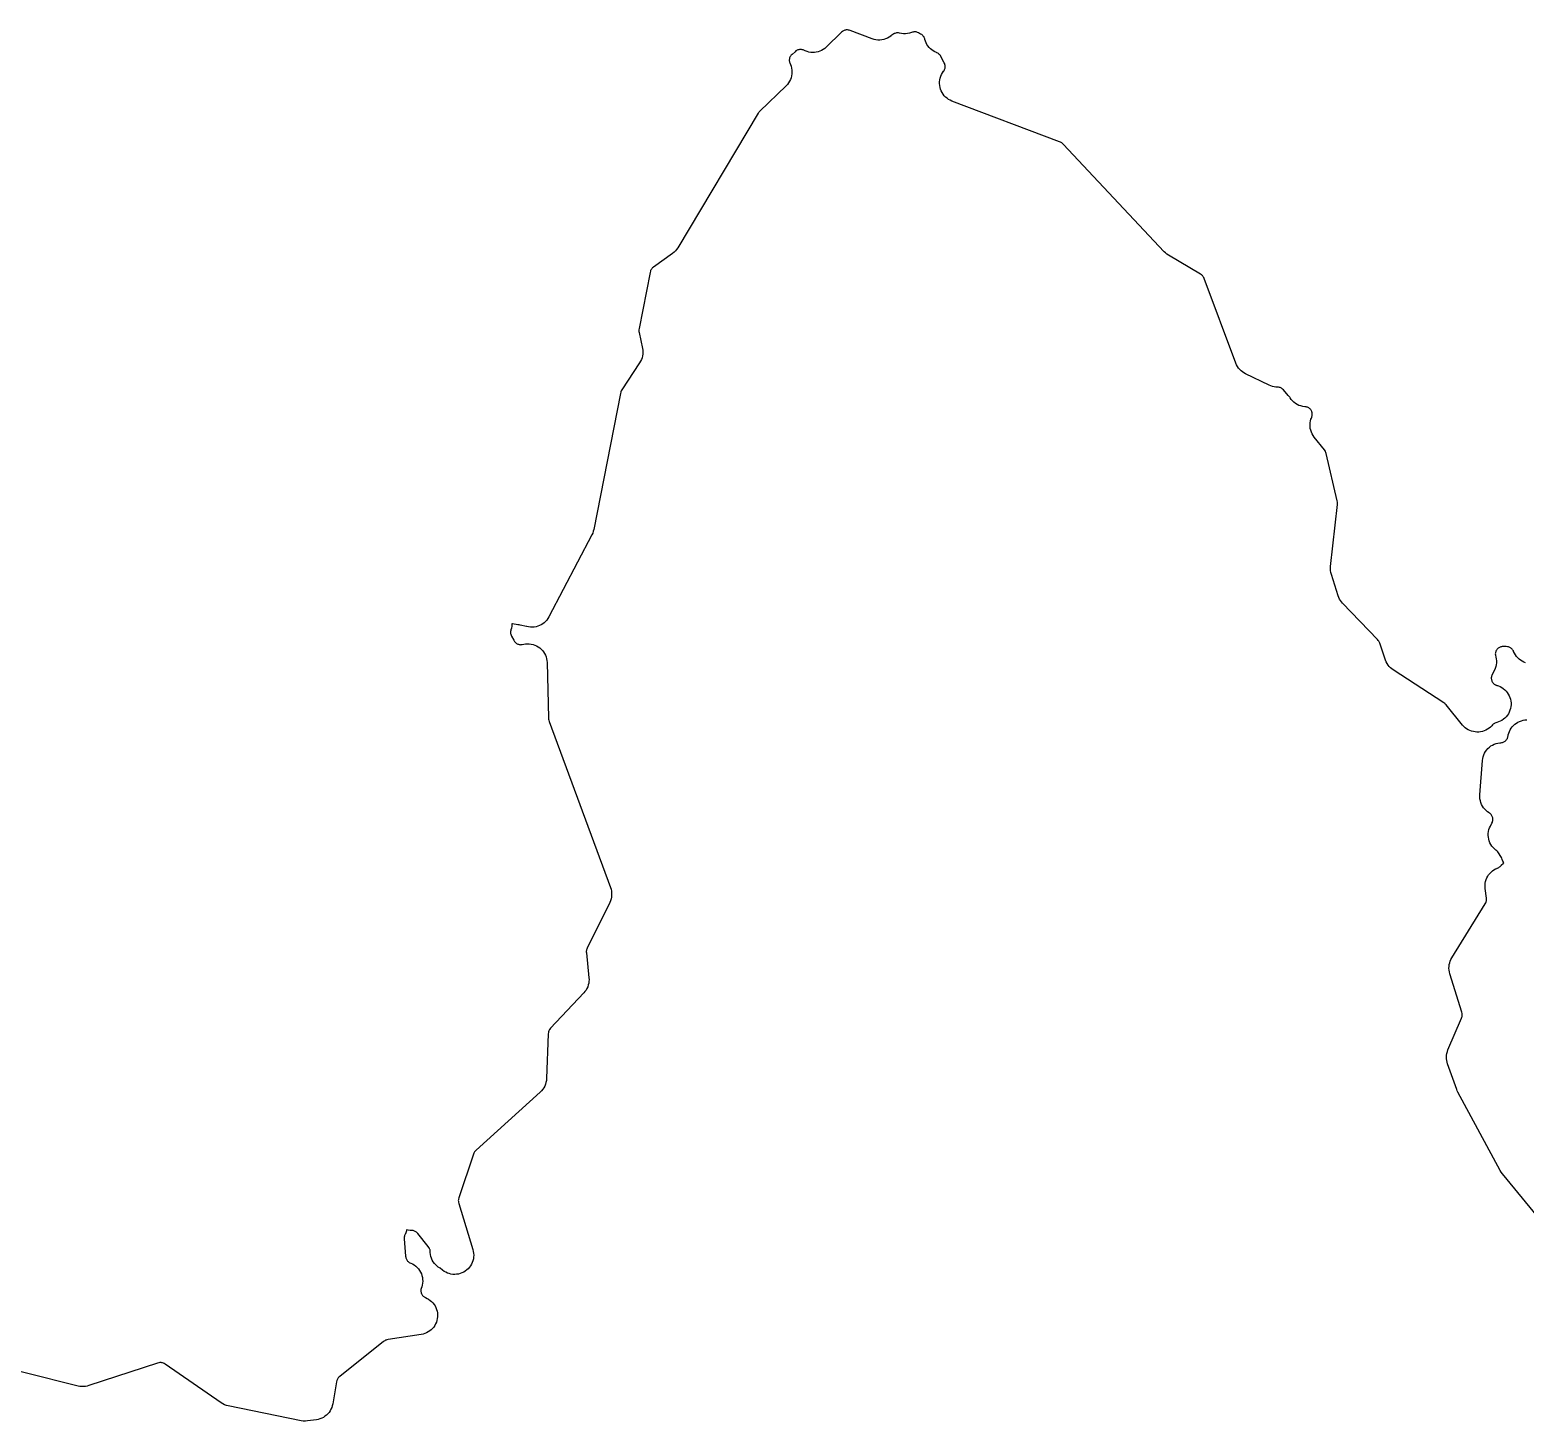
# Model space of a CAD drawing. Header units: metres. Extents: x 0 to 400, y 0 to 202.
# Drawn here: x 194 to 244.4, y 115.6 to 162.5 of the extents above; entities that cross this region are included whole.
import ezdxf

# ---------------------------------------------------------------- set-up
doc = ezdxf.new("R2010")
doc.units = ezdxf.units.M

msp = doc.modelspace()

# ---------------------------------------------------------------- linework, layer by layer
for points in [[(244.424, 141.1416), (244.365, 141.1636), (244.308, 141.1916), (244.254, 141.2246), (244.203, 141.2636), (244.157, 141.3066), (244.115, 141.3536), (244.078, 141.4056), (244.046, 141.4606), (244.019, 141.5176), (244.011, 141.5386), (244, 141.5596), (243.986, 141.5816), (243.968, 141.6016), (243.951, 141.6196), (243.931, 141.6346), (243.912, 141.6476), (243.888, 141.6606), (243.864, 141.6696), (243.842, 141.6756), (243.813, 141.6806), (243.772, 141.6846), (243.678, 141.6866), (243.636, 141.6846), (243.607, 141.6816), (243.585, 141.6766), (243.564, 141.6696), (243.538, 141.6576), (243.517, 141.6456), (243.499, 141.6326), (243.479, 141.6146), (243.462, 141.5976), (243.448, 141.5786), (243.433, 141.5546), (243.422, 141.5336), (243.414, 141.5116), (243.408, 141.4876), (243.404, 141.4636), (243.402, 141.4366), (243.403, 141.4136), (243.406, 141.3876), (243.418, 141.3366), (243.419, 141.3336), (243.431, 141.2696), (243.437, 141.2046), (243.437, 141.1396), (243.43, 141.0746), (243.416, 141.0106), (243.396, 140.9486), (243.37, 140.8886), (243.3, 140.7456), (243.283, 140.7096), (243.276, 140.6866), (243.27, 140.6606), (243.267, 140.6356), (243.267, 140.6146), (243.269, 140.5896), (243.273, 140.5646), (243.28, 140.5396), (243.288, 140.5176), (243.299, 140.4966), (243.313, 140.4746), (243.328, 140.4546), (243.344, 140.4386), (243.363, 140.4226), (243.385, 140.4066), (243.405, 140.3946), (243.425, 140.3856), (243.443, 140.3796), (243.451, 140.3766), (243.474, 140.3696), (243.504, 140.3606), (243.562, 140.3366), (243.618, 140.3066), (243.671, 140.2716), (243.72, 140.2316), (243.765, 140.1866), (243.805, 140.1386), (243.841, 140.0856), (243.871, 140.0296), (243.895, 139.9716), (243.914, 139.9106), (243.927, 139.8486), (243.933, 139.7856), (243.933, 139.7226), (243.928, 139.6596), (243.916, 139.5966), (243.897, 139.5366), (243.874, 139.4776), (243.844, 139.4216), (243.809, 139.3686), (243.769, 139.3196), (243.725, 139.2736), (243.676, 139.2336), (243.624, 139.1976), (243.568, 139.1676), (243.51, 139.1426), (243.45, 139.1236), (243.415, 139.1146), (243.391, 139.1056), (243.369, 139.0946), (243.351, 139.0836), (243.328, 139.0666), (243.311, 139.0506), (243.28, 139.0166), (243.236, 138.9726), (243.189, 138.9326), (243.138, 138.8976), (243.083, 138.8676), (243.027, 138.8436), (242.968, 138.8246), (242.907, 138.8106), (242.845, 138.8036), (242.784, 138.8016), (242.722, 138.8066), (242.661, 138.8166), (242.601, 138.8326), (242.543, 138.8536), (242.487, 138.8816), (242.434, 138.9136), (242.384, 138.9506), (242.339, 138.9926), (242.297, 139.0386), (241.741, 139.7166), (241.712, 139.7476), (241.694, 139.7636), (241.66, 139.7886), (239.96, 140.8966), (239.911, 140.9326), (239.865, 140.9726), (239.823, 141.0166), (239.786, 141.0646), (239.753, 141.1156), (239.725, 141.1696), (239.702, 141.2256), (239.501, 141.8026), (239.484, 141.8426), (239.47, 141.8686), (239.454, 141.8926), (239.428, 141.9236), (238.252, 143.1496), (238.214, 143.1936), (238.179, 143.2406), (238.149, 143.2916), (238.123, 143.3446), (238.103, 143.3996), (237.871, 144.1226), (237.854, 144.1886), (237.843, 144.2556), (237.84, 144.3236), (237.844, 144.3926), (238.076, 146.4816), (238.079, 146.5286), (238.077, 146.5546), (238.069, 146.6006), (237.695, 148.2026), (237.685, 148.2386), (237.678, 148.2576), (237.669, 148.2756), (237.657, 148.2956), (237.635, 148.3266), (237.292, 148.7566), (237.255, 148.8086), (237.223, 148.8646), (237.196, 148.9236), (237.176, 148.9836), (237.161, 149.0466), (237.153, 149.1106), (237.151, 149.1746), (237.156, 149.2386), (237.167, 149.3016), (237.184, 149.3636), (237.197, 149.3976), (237.207, 149.4236), (237.217, 149.4516), (237.223, 149.4756), (237.227, 149.4986), (237.228, 149.5236), (237.227, 149.5486), (237.223, 149.5756), (237.217, 149.6016), (237.21, 149.6216), (237.199, 149.6446), (237.185, 149.6666), (237.17, 149.6876), (237.153, 149.7056), (237.135, 149.7216), (237.115, 149.7366), (237.093, 149.7496), (237.069, 149.7606), (237.049, 149.7676), (237.023, 149.7736), (236.98, 149.7786), (236.972, 149.7796), (236.906, 149.7886), (236.842, 149.8036), (236.779, 149.8256), (236.719, 149.8536), (236.662, 149.8886), (236.608, 149.9286), (236.56, 149.9736), (236.516, 150.0236), (236.477, 150.0776), (236.467, 150.0956), (236.445, 150.1276), (236.419, 150.1606), (236.257, 150.3436), (236.227, 150.3736), (236.205, 150.3916), (236.188, 150.4036), (236.163, 150.4166), (236.139, 150.4266), (236.119, 150.4326), (236.093, 150.4376), (236.065, 150.4406), (236.055, 150.4406), (235.997, 150.4436), (235.94, 150.4506), (235.883, 150.4636), (235.828, 150.4816), (235.774, 150.5046), (234.977, 150.8876), (234.923, 150.9166), (234.872, 150.9516), (234.824, 150.9906), (234.78, 151.0346), (234.74, 151.0816), (234.705, 151.1326), (234.676, 151.1876), (234.651, 151.2446), (233.58, 154.1006), (233.564, 154.1376), (233.552, 154.1586), (233.537, 154.1816), (233.521, 154.2006), (233.506, 154.2156), (233.486, 154.2316), (233.453, 154.2546), (232.373, 154.8956), (232.323, 154.9286), (232.275, 154.9666), (232.232, 155.0086), (228.821, 158.6376), (228.791, 158.6656), (228.774, 158.6796), (228.758, 158.6906), (228.735, 158.7036), (228.7, 158.7186), (225.073, 160.0906), (225.014, 160.1156), (224.958, 160.1476), (224.906, 160.1836), (224.858, 160.2246), (224.813, 160.2706), (224.774, 160.3216), (224.739, 160.3746), (224.711, 160.4316), (224.687, 160.4916), (224.67, 160.5526), (224.659, 160.6156), (224.654, 160.6796), (224.656, 160.7436), (224.663, 160.8066), (224.677, 160.8686), (224.697, 160.9296), (224.723, 160.9876), (224.755, 161.0436), (224.791, 161.0956), (224.796, 161.1016), (224.811, 161.1246), (224.824, 161.1506), (224.833, 161.1746), (224.84, 161.1976), (224.844, 161.2206), (224.845, 161.2456), (224.844, 161.2706), (224.841, 161.2956), (224.835, 161.3216), (224.827, 161.3456), (224.81, 161.3806), (224.701, 161.5896), (224.68, 161.6246), (224.665, 161.6456), (224.651, 161.6616), (224.634, 161.6776), (224.614, 161.6936), (224.592, 161.7066), (224.566, 161.7196), (224.55, 161.7256), (224.494, 161.7516), (224.441, 161.7816), (224.391, 161.8166), (224.344, 161.8566), (224.302, 161.9006), (224.263, 161.9486), (224.23, 161.9996), (224.201, 162.0536), (224.178, 162.1096), (224.16, 162.1686), (224.155, 162.1906), (224.146, 162.2146), (224.134, 162.2386), (224.119, 162.2636), (224.106, 162.2826), (224.093, 162.2966), (224.073, 162.3146), (224.051, 162.3316), (224.016, 162.3526), (223.946, 162.3896), (223.91, 162.4076), (223.887, 162.4156), (223.864, 162.4216), (223.839, 162.4246), (223.811, 162.4256), (223.789, 162.4246), (223.765, 162.4206), (223.738, 162.4136), (223.705, 162.4006), (223.64, 162.3806), (223.573, 162.3666), (223.506, 162.3606), (223.438, 162.3606), (223.371, 162.3686), (223.305, 162.3826), (223.302, 162.3836), (223.273, 162.3886), (223.245, 162.3916), (223.221, 162.3916), (223.202, 162.3896), (223.177, 162.3846), (223.149, 162.3756), (223.127, 162.3666), (223.111, 162.3586), (223.078, 162.3356), (223.013, 162.2876), (223.005, 162.2816), (222.951, 162.2446), (222.893, 162.2126), (222.832, 162.1866), (222.769, 162.1676), (222.705, 162.1546), (222.639, 162.1486), (222.573, 162.1486), (222.508, 162.1556), (222.443, 162.1696), (222.381, 162.1896), (221.638, 162.4706), (221.603, 162.4816), (221.577, 162.4876), (221.55, 162.4916), (221.527, 162.4916), (221.507, 162.4906), (221.485, 162.4866), (221.458, 162.4796), (221.436, 162.4726), (221.415, 162.4626), (221.395, 162.4506), (221.377, 162.4376), (221.349, 162.4126), (220.829, 161.9106), (220.782, 161.8686), (220.73, 161.8316), (220.675, 161.8006), (220.618, 161.7746), (220.558, 161.7536), (220.496, 161.7396), (220.433, 161.7306), (220.37, 161.7286), (220.307, 161.7326), (220.244, 161.7426), (220.183, 161.7586), (220.124, 161.7806), (220.079, 161.8026), (220.048, 161.8156), (220.024, 161.8236), (220.002, 161.8286), (219.978, 161.8306), (219.949, 161.8316), (219.924, 161.8286), (219.902, 161.8246), (219.877, 161.8176), (219.853, 161.8076), (219.831, 161.7956), (219.81, 161.7816), (219.779, 161.7566), (219.677, 161.6626), (219.648, 161.6346), (219.632, 161.6146), (219.618, 161.5936), (219.607, 161.5726), (219.597, 161.5486), (219.591, 161.5286), (219.587, 161.5036), (219.584, 161.4766), (219.585, 161.4496), (219.587, 161.4266), (219.592, 161.4056), (219.6, 161.3786), (219.623, 161.3246), (219.646, 161.2636), (219.662, 161.2006), (219.672, 161.1356), (219.675, 161.0706), (219.675, 161.0696), (219.672, 161.0046), (219.662, 160.9406), (219.646, 160.8776), (219.624, 160.8166), (219.595, 160.7576), (219.561, 160.7026), (219.522, 160.6506), (219.477, 160.6036), (218.592, 159.7486), (218.568, 159.7226), (218.557, 159.7086), (218.537, 159.6786), (215.821, 155.1426), (215.784, 155.0876), (215.742, 155.0376), (215.696, 154.9916), (215.644, 154.9506), (215.004, 154.4886), (214.975, 154.4646), (214.957, 154.4476), (214.942, 154.4306), (214.929, 154.4116), (214.916, 154.3896), (214.907, 154.3696), (214.899, 154.3476), (214.89, 154.3096), (214.516, 152.4136), (214.51, 152.3736), (214.509, 152.3476), (214.51, 152.3216), (214.517, 152.2816), (214.629, 151.7466), (214.639, 151.6836), (214.643, 151.6196), (214.64, 151.5556), (214.632, 151.4926), (214.616, 151.4296), (214.595, 151.3696), (214.568, 151.3116), (214.536, 151.2566), (213.934, 150.3466), (213.915, 150.3136), (213.905, 150.2946), (213.897, 150.2696), (213.887, 150.2296), (212.988, 145.6366), (212.973, 145.5756), (212.952, 145.5166), (212.926, 145.4596), (211.472, 142.6856), (211.44, 142.6316), (211.404, 142.5816), (211.362, 142.5346), (211.317, 142.4926), (211.267, 142.4546), (211.214, 142.4206), (211.158, 142.3936), (211.1, 142.3706), (211.04, 142.3546), (210.979, 142.3436), (210.916, 142.3386), (210.854, 142.3396), (210.792, 142.3476), (210.731, 142.3606), (210.723, 142.3626), (210.51, 142.4146), (210.469, 142.4216), (210.437, 142.4246), (210.432, 142.4246), (210.368, 142.4276), (210.304, 142.4376), (210.242, 142.4536), (210.23, 142.4576), (210.23, 142.4326), (210.223, 142.3706), (210.211, 142.3086), (210.195, 142.2566), (210.192, 142.2486), (210.186, 142.2236), (210.182, 142.1996), (210.181, 142.1776), (210.182, 142.1496), (210.185, 142.1256), (210.191, 142.1036), (210.2, 142.0766), (210.217, 142.0406), (210.294, 141.8976), (210.314, 141.8636), (210.33, 141.8426), (210.346, 141.8246), (210.365, 141.8076), (210.383, 141.7936), (210.402, 141.7816), (210.426, 141.7706), (210.447, 141.7626), (210.47, 141.7566), (210.497, 141.7516), (210.52, 141.7506), (210.544, 141.7516), (210.571, 141.7546), (210.625, 141.7666), (210.688, 141.7766), (210.751, 141.7816), (210.814, 141.7796), (210.877, 141.7716), (210.939, 141.7576), (210.999, 141.7376), (211.057, 141.7116), (211.112, 141.6806), (211.164, 141.6436), (211.211, 141.6026), (211.255, 141.5566), (211.294, 141.5066), (211.328, 141.4526), (211.356, 141.3966), (211.379, 141.3366), (211.396, 141.2756), (211.407, 141.2136), (211.412, 141.1506), (211.46, 139.2806), (211.464, 139.2366), (211.469, 139.2086), (211.483, 139.1646), (213.553, 133.5626), (213.572, 133.4996), (213.586, 133.4346), (213.592, 133.3696), (213.592, 133.3036), (213.585, 133.2376), (213.572, 133.1736), (213.552, 133.1106), (213.526, 133.0506), (212.767, 131.5166), (212.752, 131.4826), (212.745, 131.4606), (212.739, 131.4376), (212.736, 131.4146), (212.736, 131.3926), (212.738, 131.3536), (212.825, 130.5136), (212.828, 130.4526), (212.825, 130.3906), (212.817, 130.3296), (212.803, 130.2696), (212.783, 130.2106), (212.758, 130.1546), (212.727, 130.1006), (212.692, 130.0506), (212.652, 130.0036), (211.533, 128.8166), (211.506, 128.7846), (211.493, 128.7646), (211.479, 128.7396), (211.47, 128.7196), (211.463, 128.6946), (211.457, 128.6676), (211.454, 128.6266), (211.395, 127.1096), (211.389, 127.0456), (211.377, 126.9816), (211.358, 126.9206), (211.334, 126.8606), (211.304, 126.8036), (211.268, 126.7496), (211.228, 126.6996), (211.182, 126.6546), (209.017, 124.6916), (208.986, 124.6606), (208.966, 124.6356), (208.953, 124.6156), (208.943, 124.5956), (208.928, 124.5566), (208.437, 123.0896), (208.425, 123.0466), (208.42, 123.0216), (208.419, 122.9986), (208.42, 122.9736), (208.424, 122.9446), (208.434, 122.9026), (208.91, 121.3416), (208.925, 121.2796), (208.935, 121.2176), (208.938, 121.1546), (208.935, 121.0916), (208.926, 121.0286), (208.911, 120.9676), (208.89, 120.9076), (208.863, 120.8506), (208.831, 120.7956), (208.794, 120.7446), (208.751, 120.6976), (208.705, 120.6546), (208.654, 120.6166), (208.6, 120.5836), (208.543, 120.5566), (208.484, 120.5346), (208.423, 120.5186), (208.36, 120.5086), (208.297, 120.5046), (208.234, 120.5066), (208.171, 120.5156), (208.11, 120.5306), (208.05, 120.5506), (207.993, 120.5766), (207.938, 120.6086), (207.886, 120.6456), (207.803, 120.7126), (207.745, 120.7526), (207.702, 120.7866), (207.662, 120.8236), (207.661, 120.8246), (207.616, 120.8746), (207.576, 120.9296), (207.542, 120.9876), (207.514, 121.0496), (207.493, 121.1136), (207.479, 121.1796), (207.472, 121.2466), (207.469, 121.3056), (207.465, 121.3296), (207.46, 121.3496), (207.451, 121.3736), (207.44, 121.3986), (207.43, 121.4156), (207.406, 121.4466), (207.052, 121.8846), (207.025, 121.9156), (207.008, 121.9306), (206.986, 121.9466), (206.967, 121.9586), (206.944, 121.9696), (206.92, 121.9786), (206.898, 121.9846), (206.874, 121.9886), (206.838, 121.9906), (206.796, 121.9906), (206.732, 121.9976), (206.675, 122.0096), (206.668, 121.9746), (206.648, 121.9136), (206.623, 121.8556), (206.617, 121.8416), (206.607, 121.8166), (206.6, 121.7916), (206.596, 121.7666), (206.595, 121.7466), (206.596, 121.7056), (206.641, 121.1206), (206.646, 121.0816), (206.65, 121.0606), (206.658, 121.0376), (206.667, 121.0176), (206.68, 120.9946), (206.694, 120.9746), (206.709, 120.9576), (206.727, 120.9396), (206.746, 120.9236), (206.765, 120.9116), (206.789, 120.8986), (206.819, 120.8866), (206.877, 120.8586), (206.933, 120.8246), (206.984, 120.7866), (207.032, 120.7426), (207.075, 120.6936), (207.112, 120.6416), (207.145, 120.5856), (207.172, 120.5266), (207.192, 120.4656), (207.207, 120.4026), (207.215, 120.3386), (207.217, 120.2736), (207.212, 120.2096), (207.201, 120.1456), (207.184, 120.0836), (207.164, 120.0256), (207.158, 120.0006), (207.156, 119.9786), (207.155, 119.9526), (207.156, 119.9286), (207.161, 119.9036), (207.167, 119.8816), (207.177, 119.8556), (207.187, 119.8346), (207.199, 119.8146), (207.215, 119.7946), (207.234, 119.7756), (207.252, 119.7586), (207.271, 119.7456), (207.309, 119.7246), (207.363, 119.6966), (207.418, 119.6656), (207.469, 119.6296), (207.517, 119.5886), (207.56, 119.5426), (207.599, 119.4936), (207.633, 119.4406), (207.661, 119.3846), (207.684, 119.3256), (207.701, 119.2656), (207.712, 119.2036), (207.718, 119.1406), (207.717, 119.0786), (207.71, 119.0156), (207.697, 118.9546), (207.678, 118.8946), (207.653, 118.8366), (207.623, 118.7816), (207.588, 118.7296), (207.548, 118.6806), (207.503, 118.6366), (207.455, 118.5966), (207.402, 118.5626), (207.347, 118.5326), (207.289, 118.5086), (207.229, 118.4906), (207.167, 118.4776), (206.049, 118.3086), (206.008, 118.2996), (205.981, 118.2916), (205.959, 118.2816), (205.935, 118.2676), (205.897, 118.2416), (204.419, 117.0636), (204.387, 117.0356), (204.369, 117.0156), (204.354, 116.9946), (204.341, 116.9736), (204.33, 116.9486), (204.321, 116.9236), (204.312, 116.8816), (204.183, 116.1346), (204.169, 116.0726), (204.149, 116.0126), (204.124, 115.9546), (204.093, 115.8996), (204.057, 115.8486), (204.016, 115.8006), (203.97, 115.7566), (203.921, 115.7176), (203.868, 115.6836), (203.812, 115.6546), (203.753, 115.6316), (203.692, 115.6136), (203.63, 115.6026), (203.332, 115.5626), (203.26, 115.5566), (203.189, 115.5596), (203.117, 115.5696), (200.657, 116.0676), (200.594, 116.0836), (200.532, 116.1066), (200.473, 116.1356), (200.417, 116.1696), (198.526, 117.4786), (198.491, 117.5006), (198.472, 117.5096), (198.445, 117.5196), (198.419, 117.5266), (198.395, 117.5296), (198.37, 117.5306), (198.345, 117.5286), (198.317, 117.5246), (198.276, 117.5136), (195.955, 116.7536), (195.896, 116.7376), (195.837, 116.7266), (195.777, 116.7216), (195.716, 116.7226), (195.656, 116.7286), (195.597, 116.7406), (192.008, 117.6306)], [(245.35, 121.8216), (243.64, 123.9016), (243.603, 123.9526), (243.571, 124.0056), (242.14, 126.6556), (242.118, 126.6996), (242.1, 126.7446), (241.791, 127.6056), (241.773, 127.6636), (241.761, 127.7226), (241.754, 127.7826), (241.753, 127.8436), (241.758, 127.9036), (241.768, 127.9636), (241.784, 128.0226), (241.805, 128.0786), (242.261, 129.1476), (242.276, 129.1876), (242.282, 129.2116), (242.286, 129.2366), (242.287, 129.2626), (242.286, 129.2876), (242.282, 129.3126), (242.272, 129.3516), (241.868, 130.6516), (241.853, 130.7106), (241.843, 130.7716), (241.839, 130.8336), (241.841, 130.8946), (241.849, 130.9556), (241.862, 131.0156), (241.881, 131.0746), (241.906, 131.1306), (241.936, 131.1846), (243.061, 133.0036), (243.079, 133.0376), (243.09, 133.0636), (243.098, 133.0866), (243.103, 133.1096), (243.105, 133.1346), (243.106, 133.1616), (243.102, 133.2026), (243.06, 133.5206), (243.054, 133.5816), (243.055, 133.6436), (243.061, 133.7046), (243.074, 133.7646), (243.091, 133.8236), (243.115, 133.8806), (243.144, 133.9356), (243.177, 133.9866), (243.216, 134.0346), (243.259, 134.0796), (243.305, 134.1186), (243.356, 134.1546), (243.409, 134.1846), (243.449, 134.2016), (243.466, 134.2096), (243.471, 134.2116), (243.501, 134.2246), (243.523, 134.2376), (243.543, 134.2516), (243.564, 134.2696), (243.607, 134.3136), (243.614, 134.3206), (243.616, 134.3226), (243.662, 134.3646), (243.692, 134.3876), (243.691, 134.3886), (243.661, 134.4456), (243.637, 134.5046), (243.624, 134.5436), (243.612, 134.5686), (243.591, 134.6036), (243.51, 134.7276), (243.486, 134.7606), (243.47, 134.7776), (243.452, 134.7946), (243.42, 134.8186), (243.371, 134.8596), (243.326, 134.9066), (243.285, 134.9566), (243.25, 135.0116), (243.221, 135.0686), (243.198, 135.1286), (243.18, 135.1906), (243.169, 135.2546), (243.164, 135.3186), (243.166, 135.3836), (243.174, 135.4476), (243.188, 135.5106), (243.209, 135.5716), (243.236, 135.6306), (243.284, 135.7246), (243.302, 135.7636), (243.311, 135.7906), (243.317, 135.8136), (243.32, 135.8346), (243.32, 135.8606), (243.319, 135.8856), (243.315, 135.9096), (243.309, 135.9346), (243.301, 135.9546), (243.289, 135.9796), (243.275, 136.0026), (243.263, 136.0186), (243.246, 136.0366), (243.228, 136.0536), (243.207, 136.0686), (243.197, 136.0746), (243.142, 136.1106), (243.092, 136.1526), (243.046, 136.1986), (243.005, 136.2496), (242.969, 136.3046), (242.939, 136.3626), (242.914, 136.4226), (242.897, 136.4856), (242.885, 136.5506), (242.88, 136.6156), (242.882, 136.6806), (242.971, 137.8456), (242.979, 137.9096), (242.993, 137.9726), (243.014, 138.0336), (243.041, 138.0926), (243.073, 138.1486), (243.111, 138.2006), (243.153, 138.2496), (243.201, 138.2936), (243.252, 138.3326), (243.307, 138.3656), (243.366, 138.3936), (243.426, 138.4156), (243.489, 138.4316), (243.553, 138.4416), (243.585, 138.4426), (243.622, 138.4466), (243.644, 138.4516), (243.668, 138.4586), (243.689, 138.4676), (243.71, 138.4796), (243.734, 138.4956), (243.75, 138.5086), (243.767, 138.5256), (243.784, 138.5466), (243.796, 138.5646), (243.808, 138.5866), (243.817, 138.6086), (243.824, 138.6326), (243.837, 138.6916), (243.84, 138.7076), (243.856, 138.7676), (243.878, 138.8256), (243.905, 138.8806), (243.938, 138.9336), (243.976, 138.9826), (244.018, 139.0286), (244.064, 139.0696), (244.114, 139.1066), (244.167, 139.1386), (244.223, 139.1646), (244.281, 139.1856), (244.341, 139.2016), (244.402, 139.2106), (244.464, 139.2146)]]:
    msp.add_lwpolyline(points)

doc.saveas('drawing.dxf')
